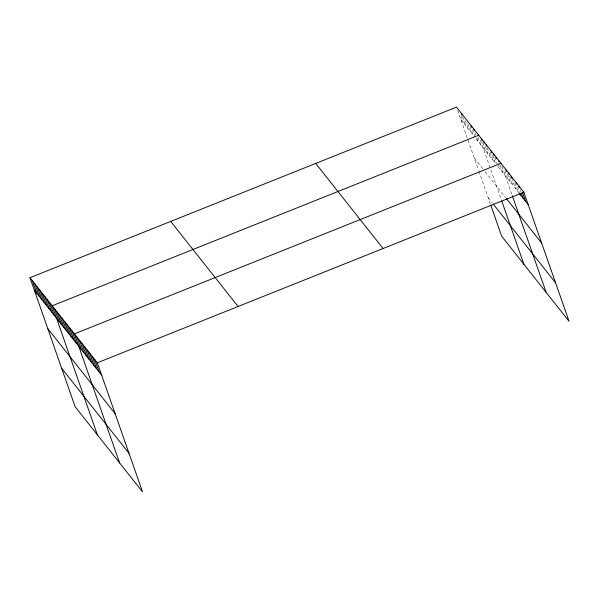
<?xml version="1.0" encoding="UTF-8"?>
<svg xmlns="http://www.w3.org/2000/svg" width="599" height="599" viewBox="0 0 599 599"><rect width="100%" height="100%" fill="white"/><g stroke="black" fill="none" stroke-linecap="round" stroke-linejoin="round"><path stroke-width="0.45" stroke-dasharray="3 2.25" d="M460.818 119.53L474.161 136.377M497.874 166.327L519.026 193.043M474.303 158.039L483.198 169.262M485.175 171.763L505.923 197.969M488.192 197.707L492.146 202.694M520.209 189.928L520.786 191.575M517.663 186.708L519.685 192.496M514.826 182.673L518.008 191.755M511.703 177.806L515.462 188.543M509.734 176.241L512.924 185.331M507.48 173.852L510.378 182.118M504.935 170.64L507.832 178.899M502.104 166.597L512.025 194.937M500.21 165.129L502.816 172.564M498.316 163.662L500.345 169.45M494.692 157.238L497.005 163.849M492.513 154.946L495.403 163.205L475.643 138.249L472.746 129.99M490.042 151.824L492.932 160.09M487.279 147.878L490.461 156.968M485.392 146.411L487.99 153.846M482.629 142.465L485.519 150.731M480.45 140.173L501.453 200.163M477.98 137.051L480.585 144.486M475.217 133.105L475.793 134.76M476.954 138.062L478.114 141.371M469.99 126.045L473.173 135.134M467.804 123.746L470.702 132.012M465.333 120.631L468.231 128.89M462.578 116.685L465.76 125.775M460.975 116.041L463.289 122.653M457.636 110.448L478.646 170.43M478.93 171.262L490.341 203.832"/><path stroke-width="0.9" d="M29.95 277.711L97.323 362.792L142.517 491.861L75.152 406.781L29.95 277.711L456.483 107.139L523.848 192.219L569.05 321.289L501.677 236.208L490.955 205.577M478.713 135.217L52.18 305.789L97.382 434.852M500.944 163.295L74.418 333.868L119.613 462.93M97.323 362.792L523.848 192.219M519.535 193.687L528.191 204.618M506.417 198.591L541.676 243.119M493.134 203.945L555.565 282.788M315.725 163.43L383.098 248.51M170.708 221.42L238.08 306.501M34.293 290.103L101.665 375.184M47.77 328.604L115.143 413.684M61.667 368.273L129.04 453.361M522.463 192.316L525.645 201.399M518.764 185.795L519.34 187.45M521.362 193.23L523.099 198.187M516.218 182.583L516.795 184.23M519.977 193.32L520.553 194.974M511.127 176.151L511.703 177.806M508.581 172.939L509.157 174.586M506.035 169.719L506.612 171.374M512.332 195.813L546.146 292.364M498.473 160.173L499.057 161.827M496.002 157.058L496.586 158.705M493.531 153.936L494.115 155.59M491.06 150.813L491.644 152.468M486.126 144.576L486.702 146.231M483.655 141.454L484.232 143.109M481.184 138.339L482.053 140.817M501.745 200.987L523.908 264.286M473.772 128.98L474.348 130.627M471.301 125.857L471.877 127.512M461.417 113.376L462.001 115.03M94.777 359.58L99.12 371.972M92.231 356.368L96.574 368.759M89.685 353.148L94.028 365.54M87.14 349.936L91.482 362.328M84.594 346.724L88.937 359.115M82.048 343.504L86.391 355.903M79.502 340.292L83.845 352.684M76.964 337.08L81.299 349.472M71.947 330.745L76.283 343.137M69.477 327.623L73.812 340.015M67.006 324.508L71.341 336.9M64.535 321.386L68.878 333.778M62.064 318.264L66.407 330.655M59.593 315.149L63.936 327.541M57.122 312.027L61.465 324.418M54.651 308.904L58.994 321.296M49.71 302.667L54.052 315.059M47.239 299.545L51.581 311.937M44.775 296.43L49.111 308.822M42.304 293.308L46.64 305.7M39.834 290.186L44.169 302.585M37.363 287.071L41.698 299.463M34.892 283.948L39.227 296.34M32.421 280.834L36.764 293.225"/></g></svg>
